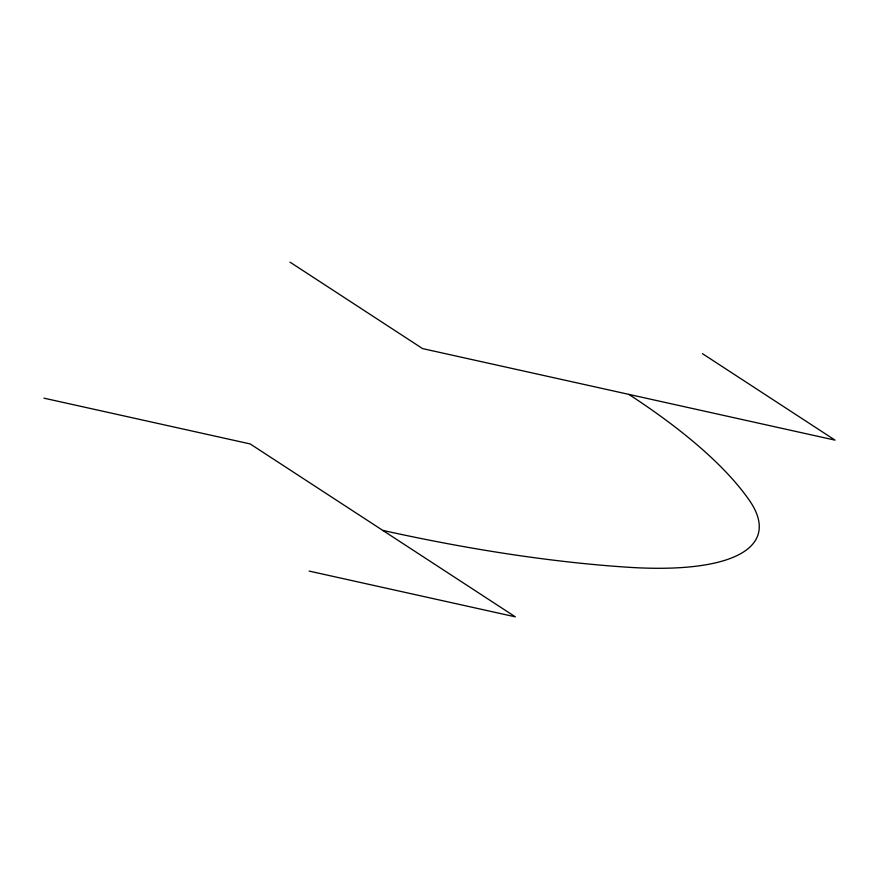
<?xml version="1.0" encoding="UTF-8"?>
<svg xmlns="http://www.w3.org/2000/svg" width="879" height="879" viewBox="0 0 879 879"><rect width="100%" height="100%" fill="white"/><g stroke="black" fill="none" stroke-linecap="round" stroke-linejoin="round"><path stroke-width="1.32" d="M43.95 398.165L250.174 443.928L515.358 616.849L309.133 571.086M702.464 353.666L835.05 440.137L422.601 348.611L290.015 262.151M628.826 394.374A649.229 186.568 16.7 0 1 749.139 500.019A307.87 88.471 16.7 0 1 627.573 567.219A649.229 186.568 16.7 0 1 382.761 530.389"/></g></svg>
